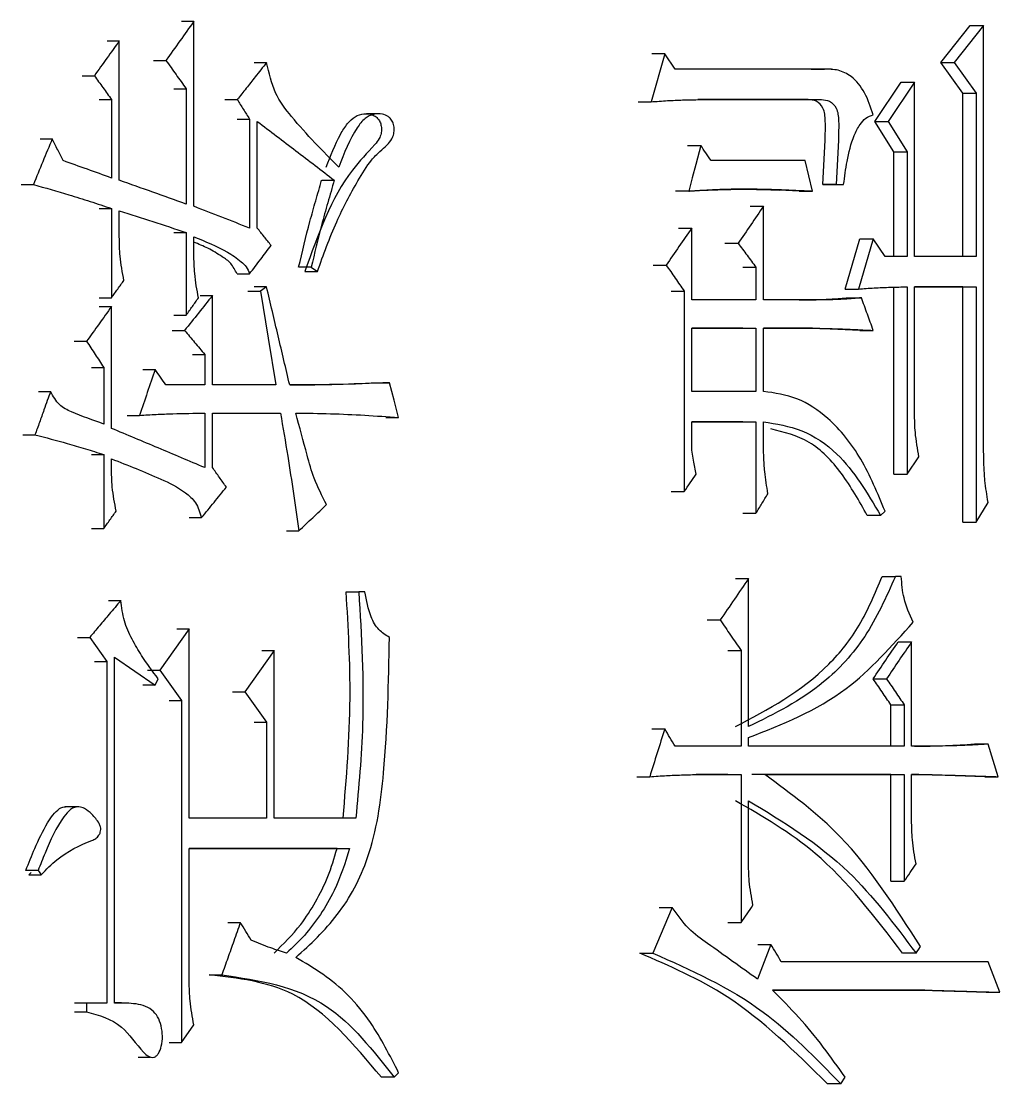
# Model space of a CAD drawing. Header units: millimetres. Extents: x 2642 to 4256, y 821 to 2003.
# Drawn here: x 3273.26 to 3278.12, y 1107.35 to 1112.63 of the extents above; entities that cross this region are included whole.
import ezdxf

# ---------------------------------------------------------------- set-up
doc = ezdxf.new("R2010")
doc.units = ezdxf.units.MM

msp = doc.modelspace()

# ---------------------------------------------------------------- linework, layer by layer
at = {"color": 7, "linetype": 'Continuous', "lineweight": 25}
for p, q in [((3274.0574, 1112.6297), (3274.1188, 1112.6297)), ((3274.1188, 1111.7102), (3274.1188, 1112.6297)), ((3277.8285, 1112.4242), (3277.974, 1112.608)), ((3278.0409, 1112.608), (3277.8952, 1112.4242)), ((3277.974, 1112.608), (3278.0409, 1112.608)), ((3278.0409, 1110.4987), (3278.0409, 1112.608)), ((3273.6875, 1112.5323), (3273.7485, 1112.5323)), ((3273.7485, 1111.84), (3273.7485, 1112.5323)), ((3273.9189, 1112.4349), (3273.9802, 1112.4349)), ((3274.4179, 1112.4242), (3274.4798, 1112.4242)), ((3276.4571, 1112.4674), (3276.39, 1112.2294)), ((3276.4571, 1112.4674), (3276.3923, 1112.4674)), ((3276.5092, 1112.3917), (3276.4571, 1112.4674)), ((3277.8285, 1112.4242), (3277.8952, 1112.4242)), ((3277.9377, 1112.2727), (3277.8285, 1112.4242)), ((3277.8952, 1112.4242), (3278.0045, 1112.2727)), ((3277.25, 1112.3917), (3276.5092, 1112.3917)), ((3277.1842, 1112.3917), (3277.25, 1112.3917)), ((3277.2855, 1112.3911), (3277.2565, 1112.3911)), ((3273.5638, 1112.3592), (3273.6246, 1112.3592)), ((3277.4998, 1112.1321), (3277.6315, 1112.3268)), ((3277.6979, 1112.3268), (3277.5661, 1112.1321)), ((3277.6315, 1112.3268), (3277.6979, 1112.3268)), ((3277.6979, 1111.4614), (3277.6979, 1112.3268)), ((3274.0189, 1112.2943), (3274.0803, 1112.2943)), ((3274.0803, 1112.2943), (3274.0803, 1111.721)), ((3277.9377, 1112.2727), (3278.0045, 1112.2727)), ((3277.9377, 1111.4614), (3277.9377, 1112.2727)), ((3278.0045, 1112.2727), (3278.0045, 1111.4614)), ((3273.6489, 1112.2402), (3273.7098, 1112.2402)), ((3273.7098, 1112.2402), (3273.7098, 1111.8508)), ((3274.2723, 1112.2402), (3274.3341, 1112.2402)), ((3276.3253, 1112.2294), (3276.39, 1112.2294)), ((3277.1695, 1112.2403), (3276.6208, 1112.2402)), ((3276.6209, 1112.2402), (3277.2353, 1112.2403)), ((3277.1696, 1112.2403), (3277.2354, 1112.2403)), ((3275.039, 1112.1697), (3274.9759, 1112.1697)), ((3274.3336, 1112.1429), (3274.3955, 1112.1429)), ((3274.3955, 1112.1429), (3274.3955, 1111.602)), ((3274.4338, 1111.602), (3274.4338, 1112.1321)), ((3277.4998, 1112.1321), (3277.5661, 1112.1321)), ((3277.5949, 1111.9806), (3277.4998, 1112.1321)), ((3277.5661, 1112.1321), (3277.6613, 1111.9806)), ((3273.3547, 1112.0455), (3273.4152, 1112.0455)), ((3276.5708, 1112.0131), (3276.6358, 1112.0131)), ((3277.5949, 1111.9806), (3277.6613, 1111.9806)), ((3277.5949, 1111.4614), (3277.5949, 1111.9806)), ((3277.6613, 1111.9806), (3277.6613, 1111.4614)), ((3277.1911, 1111.7859), (3277.1542, 1111.9374)), ((3274.7537, 1111.84), (3274.8161, 1111.84)), ((3273.2615, 1111.8183), (3273.3219, 1111.8183)), ((3276.5762, 1111.7859), (3276.5113, 1111.7859)), ((3277.1253, 1111.7859), (3277.0258, 1111.7908)), ((3277.1253, 1111.7859), (3277.1911, 1111.7859)), ((3277.309, 1111.8184), (3277.243, 1111.8184)), ((3277.2798, 1111.8184), (3277.3458, 1111.8184)), ((3277.309, 1111.8184), (3277.3458, 1111.8184)), ((3273.7098, 1111.6994), (3273.7098, 1111.2559)), ((3273.7485, 1111.5587), (3273.7485, 1111.6885)), ((3276.8819, 1111.7102), (3276.9473, 1111.7102)), ((3276.9473, 1111.2451), (3276.9473, 1111.7102)), ((3274.019, 1111.5804), (3274.0804, 1111.5804)), ((3274.0804, 1111.5804), (3274.0804, 1111.1693)), ((3276.5262, 1111.602), (3276.5911, 1111.602)), ((3276.5911, 1111.2451), (3276.5911, 1111.602)), ((3274.1188, 1111.4722), (3274.1188, 1111.5587)), ((3276.7561, 1111.5263), (3276.8214, 1111.5263)), ((3277.3532, 1111.2991), (3277.4265, 1111.5479)), ((3277.4927, 1111.5479), (3277.4193, 1111.2991)), ((3277.4265, 1111.5479), (3277.4927, 1111.5479)), ((3277.5514, 1111.4614), (3277.4927, 1111.5479)), ((3276.3998, 1111.4181), (3276.4645, 1111.4181)), ((3277.6613, 1111.4614), (3277.5514, 1111.4614)), ((3278.0045, 1111.4614), (3277.6979, 1111.4614)), ((3274.3333, 1111.3748), (3274.3954, 1111.3748)), ((3274.7017, 1111.4073), (3274.6394, 1111.4073)), ((3274.7017, 1111.4073), (3274.7322, 1111.3857)), ((3276.8449, 1111.4073), (3276.9103, 1111.4073)), ((3276.9103, 1111.4073), (3276.9103, 1111.2451)), ((3274.4798, 1111.3099), (3274.4178, 1111.3099)), ((3274.4798, 1111.3099), (3274.4491, 1111.2883)), ((3277.5949, 1110.3797), (3277.5949, 1111.3086)), ((3277.6613, 1111.31), (3277.6613, 1110.3797)), ((3277.6979, 1111.31), (3278.0045, 1111.31)), ((3277.6979, 1110.6826), (3277.6979, 1111.31)), ((3277.9377, 1111.31), (3277.6979, 1111.31)), ((3277.9377, 1111.31), (3278.0045, 1111.31)), ((3277.9377, 1110.1417), (3277.9377, 1111.31)), ((3278.0045, 1111.31), (3278.0045, 1110.1417)), ((3274.1496, 1111.2667), (3274.2112, 1111.2667)), ((3274.2112, 1110.8232), (3274.2112, 1111.2667)), ((3274.3872, 1111.2883), (3274.4491, 1111.2883)), ((3276.489, 1111.2883), (3276.5539, 1111.2883)), ((3277.3532, 1111.2991), (3277.4193, 1111.2991)), ((3277.3679, 1111.2559), (3277.434, 1111.2559)), ((3273.6489, 1111.2126), (3273.7098, 1111.2126)), ((3273.7098, 1110.6068), (3273.7098, 1111.2126)), ((3276.9103, 1111.2451), (3276.5911, 1111.2451)), ((3277.1911, 1111.2451), (3276.9473, 1111.2451)), ((3277.1253, 1111.2451), (3277.1911, 1111.2451)), ((3274.019, 1111.1693), (3274.0804, 1111.1693)), ((3276.5911, 1110.7907), (3276.5911, 1111.1044)), ((3276.5911, 1111.1044), (3276.9103, 1111.1044)), ((3276.8449, 1111.1044), (3276.5911, 1111.1044)), ((3276.8449, 1111.1044), (3276.9103, 1111.1044)), ((3276.9103, 1111.1044), (3276.9103, 1110.7907)), ((3276.9473, 1111.1044), (3277.1911, 1111.1044)), ((3276.9473, 1110.7907), (3276.9473, 1111.1044)), ((3277.1253, 1111.1044), (3276.9473, 1111.1044)), ((3277.1911, 1111.1044), (3277.1253, 1111.1044)), ((3274.0113, 1111.0936), (3274.0726, 1111.0936)), ((3277.4265, 1111.0936), (3277.4927, 1111.0936)), ((3273.5251, 1111.0395), (3273.5859, 1111.0395)), ((3274.1112, 1110.9746), (3274.1727, 1110.9746)), ((3274.1727, 1110.9746), (3274.1727, 1110.8232)), ((3273.6102, 1110.9097), (3273.6711, 1110.9097)), ((3273.6711, 1110.9097), (3273.6711, 1110.6284)), ((3273.865, 1110.8989), (3273.9262, 1110.8989)), ((3275.0272, 1110.834), (3275.0902, 1110.834)), ((3273.347, 1110.7908), (3273.4074, 1110.7908)), ((3274.1727, 1110.8232), (3273.9802, 1110.8232)), ((3274.5258, 1110.8232), (3274.2112, 1110.8232)), ((3276.9103, 1110.7907), (3276.5911, 1110.7907)), ((3274.1727, 1110.6825), (3274.1727, 1110.4121)), ((3274.2112, 1110.6825), (3274.5487, 1110.6825)), ((3274.2112, 1110.4121), (3274.2112, 1110.6825)), ((3274.4867, 1110.6825), (3274.5487, 1110.6825)), ((3273.7879, 1110.6717), (3273.849, 1110.6717)), ((3275.0729, 1110.6609), (3275.1358, 1110.6609)), ((3276.5911, 1110.6393), (3276.9103, 1110.6393)), ((3276.5911, 1110.4987), (3276.5911, 1110.6393)), ((3276.8449, 1110.6393), (3276.5911, 1110.6393)), ((3276.8449, 1110.6393), (3276.9103, 1110.6393)), ((3276.9103, 1110.6393), (3276.9103, 1110.185)), ((3276.9473, 1110.5419), (3276.9473, 1110.6393)), ((3273.2693, 1110.5744), (3273.3297, 1110.5744)), ((3273.6102, 1110.477), (3273.6711, 1110.477)), ((3273.6711, 1110.477), (3273.6711, 1110.1092)), ((3277.6613, 1110.3797), (3277.7199, 1110.4662)), ((3273.7098, 1110.4121), (3273.7098, 1110.4554)), ((3278.0045, 1110.1417), (3278.0627, 1110.2391)), ((3274.0958, 1110.1633), (3274.1573, 1110.1633)), ((3276.8449, 1110.185), (3276.9103, 1110.185)), ((3277.5294, 1110.1741), (3277.4632, 1110.1741)), ((3277.5294, 1110.1741), (3277.5514, 1110.1958)), ((3273.6102, 1110.1092), (3273.6711, 1110.1092)), ((3274.5784, 1110.0984), (3274.6405, 1110.0984)), ((3276.8079, 1109.8604), (3276.8733, 1109.8604)), ((3276.8733, 1109.1249), (3276.8733, 1109.8604)), ((3277.5365, 1109.8713), (3277.6028, 1109.8713)), ((3277.632, 1109.8713), (3277.6028, 1109.8713)), ((3274.8755, 1109.7955), (3274.9381, 1109.7955)), ((3274.9685, 1109.7955), (3274.9381, 1109.7955)), ((3273.6953, 1109.7523), (3273.7562, 1109.7523)), ((3276.6672, 1109.6549), (3276.7323, 1109.6549)), ((3273.5406, 1109.5684), (3273.6014, 1109.5684)), ((3273.6014, 1109.5684), (3273.6866, 1109.4494)), ((3274.0958, 1109.6116), (3273.9493, 1109.4061)), ((3274.0343, 1109.6116), (3274.0958, 1109.6116)), ((3274.0958, 1108.6705), (3274.0958, 1109.6116)), ((3277.6169, 1109.5467), (3277.6833, 1109.5467)), ((3277.6833, 1109.0275), (3277.6833, 1109.5467)), ((3273.7253, 1109.471), (3273.9262, 1109.3304)), ((3273.7253, 1107.751), (3273.7253, 1109.471)), ((3274.5181, 1109.5035), (3274.3725, 1109.2979)), ((3274.4561, 1109.5035), (3274.5181, 1109.5035)), ((3274.5181, 1108.6705), (3274.5181, 1109.5035)), ((3276.7709, 1109.5035), (3276.8362, 1109.5035)), ((3276.8362, 1109.5035), (3276.8362, 1109.0275)), ((3273.6257, 1109.4494), (3273.6866, 1109.4494)), ((3273.6866, 1109.4494), (3273.6866, 1107.751)), ((3273.8881, 1109.4061), (3273.9493, 1109.4061)), ((3273.9262, 1109.3304), (3273.9416, 1109.3628)), ((3273.9493, 1109.4061), (3274.0572, 1109.2547)), ((3277.4925, 1109.3628), (3277.5588, 1109.3628)), ((3273.9262, 1109.3304), (3273.865, 1109.3304)), ((3273.9959, 1109.2547), (3274.0572, 1109.2547)), ((3274.0572, 1109.2547), (3274.0573, 1107.5563)), ((3274.3107, 1109.2979), (3274.3725, 1109.2979)), ((3274.3725, 1109.2979), (3274.4798, 1109.1465)), ((3277.5803, 1109.233), (3277.6467, 1109.233)), ((3277.5803, 1109.0275), (3277.5803, 1109.233)), ((3277.6467, 1109.233), (3277.6467, 1109.0275)), ((3274.4179, 1109.1465), (3274.4798, 1109.1465)), ((3274.4798, 1109.1465), (3274.4798, 1108.6705)), ((3276.3923, 1109.114), (3276.4571, 1109.114)), ((3276.8733, 1109.0275), (3276.8733, 1109.0708)), ((3278.0627, 1109.0383), (3277.9958, 1109.0383)), ((3276.8362, 1109.0275), (3276.5092, 1109.0275)), ((3277.6467, 1109.0275), (3276.8733, 1109.0275)), ((3277.7637, 1109.0275), (3277.6833, 1109.0275)), ((3277.6972, 1109.0275), (3277.7637, 1109.0275)), ((3276.6134, 1108.8869), (3276.8362, 1108.8869)), ((3276.7709, 1108.8869), (3276.6134, 1108.8869)), ((3276.7709, 1108.8869), (3276.8362, 1108.8869)), ((3276.8362, 1108.8869), (3276.8362, 1108.1513)), ((3277.5803, 1108.8869), (3276.8892, 1108.8869)), ((3276.9547, 1108.8869), (3277.6467, 1108.8869)), ((3277.5803, 1108.8869), (3277.6467, 1108.8869)), ((3277.5803, 1108.3568), (3277.5803, 1108.8869)), ((3277.6467, 1108.8869), (3277.6467, 1108.3568)), ((3277.6833, 1108.8869), (3277.7857, 1108.8869)), ((3277.6833, 1108.6597), (3277.6833, 1108.8869)), ((3277.7191, 1108.8869), (3277.6833, 1108.8869)), ((3277.7191, 1108.8869), (3277.7857, 1108.8869)), ((3276.3179, 1108.8761), (3276.3825, 1108.8761)), ((3278.0466, 1108.8761), (3278.1136, 1108.8761)), ((3273.5407, 1108.7264), (3273.4797, 1108.7264)), ((3276.8733, 1108.4542), (3276.8733, 1108.757)), ((3274.4798, 1108.6705), (3274.0958, 1108.6705)), ((3274.9229, 1108.6705), (3274.5181, 1108.6705)), ((3274.0958, 1107.8592), (3274.0958, 1108.5191)), ((3274.0958, 1108.5191), (3274.8924, 1108.5191)), ((3274.8296, 1108.5191), (3274.0958, 1108.5191)), ((3274.8298, 1108.5191), (3274.8924, 1108.5191)), ((3273.3111, 1108.4001), (3273.2999, 1108.3893)), ((3277.5803, 1108.3568), (3277.6467, 1108.3568)), ((3276.4943, 1108.227), (3276.3974, 1107.9999)), ((3276.4295, 1108.227), (3276.4943, 1108.227)), ((3274.2877, 1108.1513), (3274.3494, 1108.1513)), ((3276.9843, 1108.0431), (3276.9177, 1107.8701)), ((3276.9188, 1108.0431), (3276.9843, 1108.0431)), ((3276.3328, 1107.9999), (3276.3974, 1107.9999)), ((3277.7052, 1107.9998), (3277.6387, 1107.9998)), ((3278.0627, 1107.9566), (3277.0361, 1107.9566)), ((3278.1209, 1107.8052), (3278.0627, 1107.9566)), ((3274.1953, 1107.8916), (3274.2573, 1107.8916)), ((3276.9917, 1107.816), (3277.7491, 1107.816)), ((3277.6826, 1107.816), (3276.9917, 1107.816)), ((3277.7491, 1107.816), (3277.6826, 1107.816)), ((3278.0539, 1107.8052), (3278.1209, 1107.8052)), ((3273.5859, 1107.751), (3273.5252, 1107.751)), ((3273.5859, 1107.751), (3273.5859, 1107.7078)), ((3273.6866, 1107.751), (3273.5859, 1107.751)), ((3273.7598, 1107.7522), (3273.7253, 1107.7522)), ((3273.5252, 1107.7078), (3273.5859, 1107.7078)), ((3274.0573, 1107.5563), (3274.1189, 1107.6429)), ((3273.9959, 1107.5563), (3274.0573, 1107.5563)), ((3273.8414, 1107.4834), (3273.903, 1107.4834)), ((3275.113, 1107.3832), (3275.1358, 1107.4049)), ((3275.113, 1107.3832), (3275.0499, 1107.3832)), ((3277.331, 1107.3508), (3277.265, 1107.3508)), ((3277.331, 1107.3508), (3277.3531, 1107.3833))]:
    msp.add_line(p, q, dxfattribs=at)
at = {"color": 7, "linetype": 'Continuous', "lineweight": 25, "flags": 128}
for points in [[(3276.6358, 1112.0131), (3276.611, 1111.9185), (3276.5936, 1111.8522), (3276.5762, 1111.7859)], [(3273.6489, 1111.6994), (3273.666, 1111.6994), (3273.6834, 1111.6994), (3273.7098, 1111.6994)], [(3274.6699, 1111.3857), (3274.6853, 1111.3857), (3274.7009, 1111.3857), (3274.7166, 1111.3857), (3274.7322, 1111.3857)], [(3273.6489, 1111.2559), (3273.664, 1111.2559), (3273.6795, 1111.2559), (3273.7098, 1111.2559)], [(3274.4491, 1111.2883), (3274.4875, 1111.0557), (3274.5258, 1110.8232)], [(3276.5539, 1111.2883), (3276.5539, 1110.7907), (3276.5539, 1110.2931)], [(3275.1358, 1110.6609), (3275.113, 1110.7474), (3275.0902, 1110.834)], [(3276.6134, 1110.3797), (3276.6023, 1110.4392), (3276.5911, 1110.4987)], [(3277.5949, 1110.3797), (3277.6115, 1110.3797), (3277.6281, 1110.3797), (3277.6613, 1110.3797)], [(3276.489, 1110.2931), (3276.5052, 1110.2931), (3276.5214, 1110.2931), (3276.5539, 1110.2931)], [(3277.9377, 1110.1417), (3277.9544, 1110.1417), (3277.9711, 1110.1417), (3278.0045, 1110.1417)], [(3278.1136, 1108.8761), (3278.0882, 1108.9572), (3278.0627, 1109.0383)], [(3273.3452, 1108.4109), (3273.3239, 1108.4109), (3273.3042, 1108.4109), (3273.2848, 1108.4109)], [(3273.3452, 1108.4109), (3273.3499, 1108.4044), (3273.3546, 1108.3979), (3273.3607, 1108.3893)], [(3273.2999, 1108.3893), (3273.3212, 1108.3893), (3273.341, 1108.3893), (3273.3607, 1108.3893)], [(3276.7709, 1108.1513), (3276.7872, 1108.1513), (3276.8035, 1108.1513), (3276.8362, 1108.1513)], [(3277.7052, 1107.9998), (3277.7108, 1108.008), (3277.7189, 1108.0201), (3277.7271, 1108.0322)]]:
    msp.add_lwpolyline(points, dxfattribs=at)
at = {"color": 7, "linetype": 'Continuous', "lineweight": 25}
for points, knots in [([(3274.1188, 1112.6297), (3274.0957, 1112.5972), (3274.0496, 1112.5323), (3274.0033, 1112.4674), (3273.9802, 1112.4349)], [0, 0, 0, 0, 0.5, 1, 1, 1, 1]), ([(3273.7485, 1112.5323), (3273.7278, 1112.5034), (3273.6866, 1112.4458), (3273.6453, 1112.3881), (3273.6246, 1112.3592)], [0, 0, 0, 0, 0.5, 1, 1, 1, 1]), ([(3273.9802, 1112.4349), (3273.9969, 1112.4115), (3274.0303, 1112.3646), (3274.0637, 1112.3178), (3274.0803, 1112.2943)], [0, 0, 0, 0, 0.499999, 1, 1, 1, 1]), ([(3274.4798, 1112.4242), (3274.4611, 1112.4005), (3274.4274, 1112.358), (3274.3789, 1112.2967), (3274.349, 1112.2591), (3274.3341, 1112.2402)], [0, 0, 0, 0, 0.386049, 0.693024, 1, 1, 1, 1]), ([(3274.839, 1111.9049), (3274.7591, 1111.985), (3274.6473, 1112.0969), (3274.5153, 1112.2693), (3274.4918, 1112.3721), (3274.4798, 1112.4241)], [0, 0, 0, 0, 0.5534418, 0.7739919, 1, 1, 1, 1]), ([(3277.4927, 1112.1645), (3277.4801, 1112.2027), (3277.4554, 1112.2777), (3277.3912, 1112.3556), (3277.3188, 1112.391), (3277.2729, 1112.3915), (3277.25, 1112.3917)], [0, 0, 0, 0, 0.291536, 0.572529, 0.787239, 1, 1, 1, 1]), ([(3273.6246, 1112.3592), (3273.6388, 1112.3394), (3273.6672, 1112.2997), (3273.6956, 1112.2601), (3273.7098, 1112.2402)], [0, 0, 0, 0, 0.499998, 1, 1, 1, 1]), ([(3274.3341, 1112.2402), (3274.3443, 1112.224), (3274.3648, 1112.1916), (3274.3852, 1112.1591), (3274.3955, 1112.1429)], [0, 0, 0, 0, 0.5, 1, 1, 1, 1]), ([(3276.39, 1112.2294), (3276.4169, 1112.2315), (3276.4688, 1112.2355), (3276.5458, 1112.2387), (3276.5958, 1112.2397), (3276.6209, 1112.2402)], [0, 0, 0, 0, 0.349385, 0.674644, 1, 1, 1, 1]), ([(3277.243, 1111.8184), (3277.2474, 1111.9025), (3277.253, 1112.0084), (3277.2561, 1112.1342), (3277.2494, 1112.1989), (3277.2112, 1112.2377), (3277.1833, 1112.2394), (3277.1695, 1112.2403)], [0, 0, 0, 0, 0.512304, 0.645208, 0.775979, 0.889287, 1, 1, 1, 1]), ([(3277.2353, 1112.2403), (3277.2491, 1112.2394), (3277.2771, 1112.2377), (3277.3154, 1112.1989), (3277.3221, 1112.1342), (3277.319, 1112.0084), (3277.3134, 1111.9025), (3277.309, 1111.8184)], [0, 0, 0, 0, 0.110827, 0.224198, 0.354947, 0.487818, 1, 1, 1, 1]), ([(3274.7763, 1111.9049), (3274.7978, 1111.9608), (3274.8275, 1112.0378), (3274.8784, 1112.1208), (3274.9181, 1112.159), (3274.9618, 1112.1723), (3274.998, 1112.1684), (3275.0232, 1112.156), (3275.0384, 1112.1401), (3275.0475, 1112.1197), (3275.0513, 1112.0959), (3275.0494, 1112.0705), (3275.0387, 1112.0417), (3274.9882, 1111.9837), (3274.8213, 1111.8119), (3274.7349, 1111.5691), (3274.6696, 1111.3857)], [0, 0, 0, 0, 0.133375, 0.183984, 0.225671, 0.267689, 0.304898, 0.324823, 0.34135, 0.357907, 0.374433, 0.39274, 0.411726, 0.44145, 0.578087, 1, 1, 1, 1]), ([(3274.7322, 1111.3857), (3274.7623, 1111.4696), (3274.8189, 1111.6275), (3274.9152, 1111.8082), (3274.9869, 1111.9267), (3275.0394, 1111.9813), (3275.0761, 1112.0112), (3275.1007, 1112.04), (3275.1124, 1112.0696), (3275.1146, 1112.0967), (3275.1099, 1112.1228), (3275.0988, 1112.144), (3275.0802, 1112.1603), (3275.0506, 1112.1709), (3275.0106, 1112.1706), (3274.9652, 1112.148), (3274.8987, 1112.0639), (3274.865, 1111.974), (3274.839, 1111.9049)], [0, 0, 0, 0, 0.197358, 0.371625, 0.468384, 0.517135, 0.556849, 0.588366, 0.607485, 0.626642, 0.645535, 0.663735, 0.679959, 0.706516, 0.74747, 0.788159, 0.837188, 1, 1, 1, 1]), ([(3277.3458, 1111.8184), (3277.3507, 1111.8568), (3277.3615, 1111.9401), (3277.3873, 1112.0429), (3277.4228, 1112.1133), (3277.4551, 1112.1517), (3277.4801, 1112.1602), (3277.4927, 1112.1645)], [0, 0, 0, 0, 0.277213, 0.601616, 0.758833, 0.878188, 1, 1, 1, 1]), ([(3274.4338, 1112.1321), (3274.4977, 1112.0834), (3274.6253, 1111.986), (3274.7525, 1111.8887), (3274.8161, 1111.84)], [0, 0, 0, 0, 0.5, 1, 1, 1, 1]), ([(3273.4152, 1112.0455), (3273.3996, 1112.0077), (3273.3686, 1111.9319), (3273.3375, 1111.8562), (3273.3219, 1111.8183)], [0, 0, 0, 0, 0.499999, 1, 1, 1, 1]), ([(3273.4695, 1111.9373), (3273.4605, 1111.9554), (3273.4424, 1111.9914), (3273.4242, 1112.0275), (3273.4152, 1112.0455)], [0, 0, 0, 0, 0.499998, 1, 1, 1, 1]), ([(3276.6878, 1111.9374), (3276.6791, 1111.95), (3276.6618, 1111.9752), (3276.6444, 1112.0005), (3276.6358, 1112.0131)], [0, 0, 0, 0, 0.499998, 1, 1, 1, 1]), ([(3273.7098, 1111.8508), (3273.6698, 1111.8652), (3273.5898, 1111.8941), (3273.5096, 1111.9229), (3273.4695, 1111.9373)], [0, 0, 0, 0, 0.499999, 1, 1, 1, 1]), ([(3277.1542, 1111.9374), (3277.0849, 1111.9374), (3276.9298, 1111.9374), (3276.7739, 1111.9374), (3276.6878, 1111.9374)], [0, 0, 0, 0, 0.447226, 1, 1, 1, 1]), ([(3274.0803, 1111.721), (3274.0251, 1111.7408), (3273.9147, 1111.7805), (3273.8039, 1111.8202), (3273.7485, 1111.84)], [0, 0, 0, 0, 0.5, 1, 1, 1, 1]), ([(3274.6391, 1111.4073), (3274.6571, 1111.4834), (3274.6834, 1111.5944), (3274.7237, 1111.7377), (3274.7435, 1111.8059), (3274.7534, 1111.84)], [0, 0, 0, 0, 0.52212, 0.761035, 1, 1, 1, 1]), ([(3274.8161, 1111.84), (3274.8053, 1111.8028), (3274.7836, 1111.7283), (3274.7436, 1111.5848), (3274.7181, 1111.477), (3274.7017, 1111.4073)], [0, 0, 0, 0, 0.260983, 0.521979, 1, 1, 1, 1]), ([(3273.3219, 1111.8183), (3273.3808, 1111.802), (3273.4753, 1111.7758), (3273.6042, 1111.7345), (3273.6746, 1111.7111), (3273.7098, 1111.6994)], [0, 0, 0, 0, 0.452168, 0.726066, 1, 1, 1, 1]), ([(3276.5762, 1111.7859), (3276.5786, 1111.7861), (3276.5834, 1111.7864), (3276.5906, 1111.7869), (3276.5977, 1111.7873), (3276.6049, 1111.7878), (3276.6121, 1111.7883), (3276.6192, 1111.7887), (3276.6264, 1111.7892), (3276.6323, 1111.7896), (3276.6383, 1111.79), (3276.6443, 1111.7903), (3276.6538, 1111.7909), (3276.6633, 1111.7915), (3276.6753, 1111.7921), (3276.6872, 1111.7928), (3276.7015, 1111.7935), (3276.7301, 1111.7948), (3276.7921, 1111.7969), (3276.8683, 1111.7973), (3276.9349, 1111.7961), (3276.9682, 1111.7953), (3276.992, 1111.7946), (3277.011, 1111.794), (3277.0347, 1111.7932), (3277.0537, 1111.7924), (3277.0727, 1111.7915), (3277.0869, 1111.7908), (3277.1011, 1111.7902), (3277.1154, 1111.7895), (3277.1272, 1111.789), (3277.1367, 1111.7886), (3277.1438, 1111.7883), (3277.1509, 1111.7879), (3277.158, 1111.7876), (3277.1651, 1111.7873), (3277.1722, 1111.7869), (3277.1781, 1111.7866), (3277.1844, 1111.7863), (3277.1883, 1111.7861), (3277.1911, 1111.7859)], [0, 0, 0, 0, 0.011607, 0.023213, 0.034819, 0.046426, 0.058032, 0.069639, 0.081245, 0.092852, 0.098655, 0.110262, 0.121868, 0.145081, 0.156687, 0.1799, 0.203113, 0.226326, 0.31918, 0.504901, 0.597754, 0.64418, 0.667393, 0.713819, 0.737032, 0.783458, 0.806671, 0.829884, 0.853097, 0.87631, 0.899523, 0.911129, 0.922736, 0.934342, 0.945949, 0.957555, 0.969162, 0.980768, 0.986572, 1, 1, 1, 1]), ([(3276.6429, 1111.79), (3276.6429, 1111.79), (3276.6428, 1111.79), (3276.6434, 1111.79), (3276.6618, 1111.7907), (3276.733, 1111.7935), (3276.8023, 1111.7948), (3276.845, 1111.7951), (3276.8602, 1111.7951), (3276.8627, 1111.7951), (3276.8619, 1111.7951), (3276.8872, 1111.7949), (3276.9411, 1111.7941), (3276.9895, 1111.7923), (3277.0287, 1111.7907)], [0, 0, 0, 0, 0.00053, 0.004509, 0.014062, 0.225904, 0.41709, 0.513928, 0.524253, 0.532703, 0.557438, 0.62576, 0.697207, 1, 1, 1, 1]), ([(3277.243, 1111.8184), (3277.2499, 1111.8184), (3277.2621, 1111.8184), (3277.2744, 1111.8184), (3277.2798, 1111.8184)], [0, 0, 0, 0, 0.56, 1, 1, 1, 1]), ([(3273.7485, 1111.6885), (3273.8039, 1111.6705), (3273.9147, 1111.6345), (3274.0251, 1111.5984), (3274.0804, 1111.5804)], [0, 0, 0, 0, 0.5, 1, 1, 1, 1]), ([(3274.3955, 1111.602), (3274.3494, 1111.62), (3274.2573, 1111.6561), (3274.165, 1111.6922), (3274.1188, 1111.7102)], [0, 0, 0, 0, 0.5000003, 1, 1, 1, 1]), ([(3276.9473, 1111.7102), (3276.9263, 1111.6796), (3276.8844, 1111.6183), (3276.8424, 1111.557), (3276.8214, 1111.5263)], [0, 0, 0, 0, 0.5, 1, 1, 1, 1]), ([(3274.5028, 1111.5155), (3274.4913, 1111.5299), (3274.4683, 1111.5587), (3274.4453, 1111.5876), (3274.4338, 1111.602)], [0, 0, 0, 0, 0.500001, 1, 1, 1, 1]), ([(3276.5911, 1111.602), (3276.57, 1111.5714), (3276.5279, 1111.5101), (3276.4856, 1111.4488), (3276.4645, 1111.4181)], [0, 0, 0, 0, 0.5, 1, 1, 1, 1]), ([(3273.7717, 1111.3424), (3273.764, 1111.3821), (3273.7502, 1111.4533), (3273.749, 1111.5265), (3273.7485, 1111.5587)], [0, 0, 0, 0, 0.558835, 1, 1, 1, 1]), ([(3274.1188, 1111.5587), (3274.1753, 1111.5359), (3274.2568, 1111.5029), (3274.3413, 1111.4472), (3274.3808, 1111.4117), (3274.3905, 1111.3872), (3274.3954, 1111.3748)], [0, 0, 0, 0, 0.554179, 0.800397, 0.899211, 1, 1, 1, 1]), ([(3274.3333, 1111.3748), (3274.3238, 1111.3933), (3274.3049, 1111.4299), (3274.2507, 1111.4659), (3274.1905, 1111.5027), (3274.1422, 1111.5223), (3274.1188, 1111.5318)], [0, 0, 0, 0, 0.202373, 0.400807, 0.70993, 1, 1, 1, 1]), ([(3276.8214, 1111.5263), (3276.8362, 1111.5065), (3276.8659, 1111.4668), (3276.8955, 1111.4271), (3276.9103, 1111.4073)], [0, 0, 0, 0, 0.499998, 1, 1, 1, 1]), ([(3274.1419, 1111.2559), (3274.1343, 1111.2956), (3274.1206, 1111.3668), (3274.1194, 1111.4399), (3274.1188, 1111.4722)], [0, 0, 0, 0, 0.558835, 1, 1, 1, 1]), ([(3274.3954, 1111.3748), (3274.4047, 1111.3869), (3274.4231, 1111.411), (3274.4588, 1111.4579), (3274.4854, 1111.4927), (3274.5028, 1111.5155)], [0, 0, 0, 0, 0.257094, 0.514188, 1, 1, 1, 1]), ([(3276.4645, 1111.4181), (3276.4794, 1111.3965), (3276.5093, 1111.3532), (3276.539, 1111.31), (3276.5539, 1111.2883)], [0, 0, 0, 0, 0.499998, 1, 1, 1, 1]), ([(3273.7098, 1111.2559), (3273.7201, 1111.2703), (3273.7407, 1111.2991), (3273.7614, 1111.328), (3273.7717, 1111.3424)], [0, 0, 0, 0, 0.5, 1, 1, 1, 1]), ([(3274.5946, 1110.8232), (3274.5755, 1110.9043), (3274.5372, 1111.0666), (3274.4989, 1111.2288), (3274.4798, 1111.3099)], [0, 0, 0, 0, 0.5, 1, 1, 1, 1]), ([(3277.4193, 1111.2991), (3277.4451, 1111.3012), (3277.4984, 1111.3053), (3277.5792, 1111.3085), (3277.6339, 1111.3095), (3277.6613, 1111.31)], [0, 0, 0, 0, 0.320446, 0.660167, 1, 1, 1, 1]), ([(3274.2112, 1111.2667), (3274.1881, 1111.2378), (3274.142, 1111.1801), (3274.0958, 1111.1224), (3274.0726, 1111.0936)], [0, 0, 0, 0, 0.5, 1, 1, 1, 1]), ([(3274.0804, 1111.1693), (3274.0906, 1111.1837), (3274.1112, 1111.2126), (3274.1317, 1111.2414), (3274.1419, 1111.2559)], [0, 0, 0, 0, 0.5, 1, 1, 1, 1]), ([(3277.1253, 1111.2451), (3277.153, 1111.2452), (3277.2074, 1111.2455), (3277.2883, 1111.2496), (3277.3413, 1111.2538), (3277.3679, 1111.2559)], [0, 0, 0, 0, 0.342239, 0.67104, 1, 1, 1, 1]), ([(3277.434, 1111.2559), (3277.4064, 1111.2533), (3277.3522, 1111.2481), (3277.2712, 1111.2456), (3277.2178, 1111.2452), (3277.1911, 1111.2451)], [0, 0, 0, 0, 0.341779, 0.670798, 1, 1, 1, 1]), ([(3277.4927, 1111.0936), (3277.4829, 1111.1207), (3277.4634, 1111.1747), (3277.4438, 1111.2288), (3277.434, 1111.2559)], [0, 0, 0, 0, 0.499999, 1, 1, 1, 1]), ([(3273.7098, 1111.2126), (3273.6891, 1111.1837), (3273.6479, 1111.126), (3273.6065, 1111.0684), (3273.5859, 1111.0395)], [0, 0, 0, 0, 0.5, 1, 1, 1, 1]), ([(3277.4265, 1111.0936), (3277.3943, 1111.0952), (3277.328, 1111.0985), (3277.2276, 1111.103), (3277.1594, 1111.104), (3277.1253, 1111.1044)], [0, 0, 0, 0, 0.321994, 0.660963, 1, 1, 1, 1]), ([(3277.1911, 1111.1044), (3277.2235, 1111.104), (3277.2901, 1111.1031), (3277.3906, 1111.0986), (3277.4587, 1111.0953), (3277.4927, 1111.0936)], [0, 0, 0, 0, 0.321579, 0.660777, 1, 1, 1, 1]), ([(3274.0726, 1111.0936), (3274.0893, 1111.0738), (3274.1227, 1111.0341), (3274.156, 1110.9944), (3274.1727, 1110.9746)], [0, 0, 0, 0, 0.499998, 1, 1, 1, 1]), ([(3273.5859, 1111.0395), (3273.6001, 1111.0179), (3273.6285, 1110.9746), (3273.6569, 1110.9313), (3273.6711, 1110.9097)], [0, 0, 0, 0, 0.4999982, 1, 1, 1, 1]), ([(3273.9262, 1110.8989), (3273.9133, 1110.861), (3273.8876, 1110.7853), (3273.8618, 1110.7096), (3273.849, 1110.6717)], [0, 0, 0, 0, 0.499999, 1, 1, 1, 1]), ([(3273.9802, 1110.8232), (3273.9712, 1110.8358), (3273.9532, 1110.861), (3273.9352, 1110.8863), (3273.9262, 1110.8989)], [0, 0, 0, 0, 0.5000006, 1, 1, 1, 1]), ([(3275.0902, 1110.834), (3275.0002, 1110.83), (3274.9078, 1110.8259), (3274.8128, 1110.8244), (3274.8058, 1110.8243), (3274.7988, 1110.8242), (3274.7918, 1110.8241), (3274.7847, 1110.824), (3274.7777, 1110.824), (3274.7707, 1110.8239), (3274.7636, 1110.8238), (3274.7543, 1110.8237), (3274.7449, 1110.8237), (3274.7355, 1110.8236), (3274.7285, 1110.8235), (3274.7214, 1110.8235), (3274.7144, 1110.8235), (3274.7073, 1110.8234), (3274.7003, 1110.8234), (3274.6933, 1110.8234), (3274.6839, 1110.8233), (3274.6745, 1110.8233), (3274.6651, 1110.8233), (3274.6581, 1110.8233), (3274.651, 1110.8232), (3274.644, 1110.8232), (3274.6369, 1110.8232), (3274.6299, 1110.8232), (3274.6228, 1110.8232), (3274.6158, 1110.8232), (3274.6064, 1110.8232), (3274.5993, 1110.8232), (3274.5946, 1110.8232)], [0, 0, 0, 0, 0.54643, 0.560604, 0.574777, 0.588951, 0.603124, 0.617298, 0.631471, 0.645645, 0.659818, 0.673992, 0.702339, 0.716512, 0.730686, 0.744859, 0.759033, 0.773206, 0.78738, 0.801553, 0.815726, 0.844073, 0.858247, 0.87242, 0.886594, 0.900767, 0.914941, 0.929114, 0.943288, 0.957461, 0.971635, 1, 1, 1, 1]), ([(3274.5946, 1110.8233), (3274.6191, 1110.8234), (3274.6888, 1110.8235), (3274.8331, 1110.8253), (3274.9527, 1110.8306), (3275.0272, 1110.834)], [0, 0, 0, 0, 0.169125, 0.482016, 1, 1, 1, 1]), ([(3273.4074, 1110.7907), (3273.3964, 1110.7601), (3273.3779, 1110.7087), (3273.352, 1110.6365), (3273.3371, 1110.5951), (3273.3297, 1110.5744)], [0, 0, 0, 0, 0.425233, 0.712616, 1, 1, 1, 1]), ([(3273.6711, 1110.6284), (3273.618, 1110.6472), (3273.5438, 1110.6734), (3273.4462, 1110.7183), (3273.4205, 1110.7664), (3273.4075, 1110.7907)], [0, 0, 0, 0, 0.554938, 0.774738, 1, 1, 1, 1]), ([(3277.5514, 1110.1958), (3277.5143, 1110.2848), (3277.4412, 1110.4605), (3277.2881, 1110.6536), (3277.117, 1110.766), (3277.0036, 1110.7825), (3276.9473, 1110.7907)], [0, 0, 0, 0, 0.289657, 0.571456, 0.787204, 1, 1, 1, 1]), ([(3273.849, 1110.6717), (3273.8765, 1110.6733), (3273.9315, 1110.6765), (3274.0395, 1110.6809), (3274.1198, 1110.6819), (3274.1727, 1110.6825)], [0, 0, 0, 0, 0.254777, 0.5095604, 1, 1, 1, 1]), ([(3274.5487, 1110.6825), (3274.5609, 1110.6115), (3274.5837, 1110.4789), (3274.6138, 1110.284), (3274.6316, 1110.1603), (3274.6405, 1110.0984)], [0, 0, 0, 0, 0.366425, 0.683185, 1, 1, 1, 1]), ([(3274.6252, 1110.6825), (3274.6828, 1110.6821), (3274.797, 1110.6811), (3274.9672, 1110.6727), (3275.0796, 1110.6649), (3275.1358, 1110.6609)], [0, 0, 0, 0, 0.337206, 0.668546, 1, 1, 1, 1]), ([(3274.7778, 1110.228), (3274.7558, 1110.2708), (3274.7161, 1110.348), (3274.6723, 1110.5046), (3274.6436, 1110.613), (3274.6252, 1110.6825)], [0, 0, 0, 0, 0.308167, 0.555958, 1, 1, 1, 1]), ([(3277.7199, 1110.4662), (3277.7126, 1110.506), (3277.6996, 1110.5771), (3277.6984, 1110.6503), (3277.6979, 1110.6826)], [0, 0, 0, 0, 0.558835, 1, 1, 1, 1]), ([(3276.9473, 1110.6393), (3277.0116, 1110.6293), (3277.1411, 1110.6091), (3277.3567, 1110.4654), (3277.4634, 1110.2854), (3277.5294, 1110.1741)], [0, 0, 0, 0, 0.273464, 0.551009, 1, 1, 1, 1]), ([(3273.3297, 1110.5744), (3273.383, 1110.5609), (3273.4669, 1110.5397), (3273.5804, 1110.5056), (3273.6409, 1110.4865), (3273.6711, 1110.477)], [0, 0, 0, 0, 0.465077, 0.732515, 1, 1, 1, 1]), ([(3274.1727, 1110.4121), (3274.0957, 1110.4446), (3273.9418, 1110.5095), (3273.7871, 1110.5744), (3273.7098, 1110.6068)], [0, 0, 0, 0, 0.5, 1, 1, 1, 1]), ([(3277.4632, 1110.1741), (3277.4227, 1110.2461), (3277.3429, 1110.3882), (3277.1809, 1110.5573), (3277.0492, 1110.5884), (3276.9834, 1110.6039)], [0, 0, 0, 0, 0.339729, 0.670692, 1, 1, 1, 1]), ([(3276.9695, 1110.2823), (3276.9637, 1110.3187), (3276.9541, 1110.3796), (3276.9482, 1110.4667), (3276.9476, 1110.5168), (3276.9473, 1110.5419)], [0, 0, 0, 0, 0.4254255, 0.7120823, 1, 1, 1, 1]), ([(3278.0627, 1110.2391), (3278.0571, 1110.2754), (3278.0476, 1110.3363), (3278.0418, 1110.4234), (3278.0412, 1110.4735), (3278.0409, 1110.4987)], [0, 0, 0, 0, 0.425369, 0.712054, 1, 1, 1, 1]), ([(3273.7098, 1110.4554), (3273.7918, 1110.4234), (3273.9167, 1110.3747), (3274.0578, 1110.3066), (3274.132, 1110.2408), (3274.1488, 1110.1894), (3274.1573, 1110.1633)], [0, 0, 0, 0, 0.493627, 0.751972, 0.874128, 1, 1, 1, 1]), ([(3273.733, 1110.1958), (3273.7253, 1110.2355), (3273.7115, 1110.3067), (3273.7103, 1110.3798), (3273.7098, 1110.4121)], [0, 0, 0, 0, 0.558835, 1, 1, 1, 1]), ([(3274.2803, 1110.3148), (3274.2688, 1110.331), (3274.2458, 1110.3634), (3274.2227, 1110.3959), (3274.2112, 1110.4121)], [0, 0, 0, 0, 0.500002, 1, 1, 1, 1]), ([(3276.5539, 1110.2931), (3276.5638, 1110.3076), (3276.5837, 1110.3364), (3276.6035, 1110.3652), (3276.6134, 1110.3797)], [0, 0, 0, 0, 0.4999987, 1, 1, 1, 1]), ([(3274.1573, 1110.1633), (3274.1778, 1110.1885), (3274.2189, 1110.239), (3274.2598, 1110.2895), (3274.2803, 1110.3148)], [0, 0, 0, 0, 0.5, 1, 1, 1, 1]), ([(3276.9103, 1110.185), (3276.9202, 1110.2012), (3276.9399, 1110.2336), (3276.9596, 1110.2661), (3276.9695, 1110.2823)], [0, 0, 0, 0, 0.499998, 1, 1, 1, 1]), ([(3274.6405, 1110.0984), (3274.6634, 1110.12), (3274.7092, 1110.1632), (3274.755, 1110.2064), (3274.7778, 1110.228)], [0, 0, 0, 0, 0.5, 1, 1, 1, 1]), ([(3273.6711, 1110.1092), (3273.6814, 1110.1236), (3273.7021, 1110.1525), (3273.7227, 1110.1813), (3273.733, 1110.1958)], [0, 0, 0, 0, 0.5, 1, 1, 1, 1]), ([(3276.8733, 1109.8604), (3276.8498, 1109.8262), (3276.8029, 1109.7577), (3276.7558, 1109.6892), (3276.7323, 1109.6549)], [0, 0, 0, 0, 0.5, 1, 1, 1, 1]), ([(3276.8079, 1109.1249), (3276.971, 1109.211), (3277.2003, 1109.3319), (3277.4332, 1109.6226), (3277.5018, 1109.7879), (3277.5365, 1109.8713)], [0, 0, 0, 0, 0.550002, 0.773014, 1, 1, 1, 1]), ([(3277.6028, 1109.8713), (3277.5562, 1109.7676), (3277.4639, 1109.5623), (3277.2143, 1109.2932), (3277.0019, 1109.1884), (3276.8733, 1109.1249)], [0, 0, 0, 0, 0.286997, 0.568308, 1, 1, 1, 1]), ([(3277.6906, 1109.6441), (3277.6729, 1109.6831), (3277.6411, 1109.7534), (3277.6348, 1109.8349), (3277.632, 1109.8713)], [0, 0, 0, 0, 0.554344, 1, 1, 1, 1]), ([(3274.86, 1108.6705), (3274.8764, 1108.8689), (3274.9073, 1109.2434), (3274.8855, 1109.6189), (3274.8752, 1109.7955)], [0, 0, 0, 0, 0.529593, 1, 1, 1, 1]), ([(3274.9381, 1109.7955), (3274.9508, 1109.575), (3274.9724, 1109.199), (3274.9374, 1108.8251), (3274.9229, 1108.6705)], [0, 0, 0, 0, 0.586461, 1, 1, 1, 1]), ([(3275.0902, 1109.5684), (3275.0717, 1109.5795), (3275.034, 1109.6022), (3274.988, 1109.6832), (3274.976, 1109.7526), (3274.9685, 1109.7955)], [0, 0, 0, 0, 0.268929, 0.548046, 1, 1, 1, 1]), ([(3273.7562, 1109.7523), (3273.7368, 1109.7292), (3273.7013, 1109.687), (3273.6497, 1109.6257), (3273.6175, 1109.5875), (3273.6014, 1109.5684)], [0, 0, 0, 0, 0.375947, 0.687973, 1, 1, 1, 1]), ([(3273.9416, 1109.3628), (3273.9134, 1109.4004), (3273.8667, 1109.4625), (3273.811, 1109.5591), (3273.7686, 1109.6487), (3273.7604, 1109.7176), (3273.7562, 1109.7522)], [0, 0, 0, 0, 0.3348362, 0.5537451, 0.7753729, 1, 1, 1, 1]), ([(3276.7323, 1109.6549), (3276.7497, 1109.6297), (3276.7843, 1109.5792), (3276.8189, 1109.5287), (3276.8362, 1109.5035)], [0, 0, 0, 0, 0.499998, 1, 1, 1, 1]), ([(3276.8733, 1109.0708), (3277.0415, 1109.1366), (3277.3449, 1109.2554), (3277.5841, 1109.5243), (3277.6906, 1109.6441)], [0, 0, 0, 0, 0.554476, 1, 1, 1, 1]), ([(3274.6252, 1107.9783), (3274.6973, 1108.0443), (3274.8423, 1108.1771), (3275.0114, 1108.4924), (3275.0785, 1108.9763), (3275.0858, 1109.3445), (3275.0902, 1109.5684)], [0, 0, 0, 0, 0.1896226, 0.3813011, 0.6238123, 1, 1, 1, 1]), ([(3277.4925, 1109.3628), (3277.5132, 1109.3935), (3277.5547, 1109.4548), (3277.5961, 1109.5161), (3277.6169, 1109.5467)], [0, 0, 0, 0, 0.499999, 1, 1, 1, 1]), ([(3277.6833, 1109.5467), (3277.6625, 1109.5161), (3277.6211, 1109.4548), (3277.5795, 1109.3935), (3277.5588, 1109.3628)], [0, 0, 0, 0, 0.5, 1, 1, 1, 1]), ([(3277.5803, 1109.233), (3277.5657, 1109.2547), (3277.5364, 1109.2979), (3277.5071, 1109.3412), (3277.4925, 1109.3628)], [0, 0, 0, 0, 0.4999999, 1, 1, 1, 1]), ([(3277.5588, 1109.3628), (3277.5734, 1109.3412), (3277.6027, 1109.2979), (3277.632, 1109.2547), (3277.6467, 1109.233)], [0, 0, 0, 0, 0.499998, 1, 1, 1, 1]), ([(3276.4571, 1109.114), (3276.4447, 1109.0744), (3276.4198, 1108.9951), (3276.3949, 1108.9157), (3276.3825, 1108.8761)], [0, 0, 0, 0, 0.5, 1, 1, 1, 1]), ([(3276.5092, 1109.0275), (3276.5006, 1109.0419), (3276.4832, 1109.0708), (3276.4658, 1109.0996), (3276.4571, 1109.114)], [0, 0, 0, 0, 0.499999, 1, 1, 1, 1]), ([(3277.6972, 1109.0275), (3277.7489, 1109.0281), (3277.8487, 1109.0293), (3277.948, 1109.0354), (3277.9958, 1109.0383)], [0, 0, 0, 0, 0.518265, 1, 1, 1, 1]), ([(3278.0627, 1109.0383), (3278.037, 1109.0367), (3277.9856, 1109.0335), (3277.886, 1109.029), (3277.8119, 1109.0281), (3277.7637, 1109.0275)], [0, 0, 0, 0, 0.258773, 0.517554, 1, 1, 1, 1]), ([(3276.3825, 1108.8761), (3276.4104, 1108.8781), (3276.4629, 1108.882), (3276.5399, 1108.8852), (3276.5889, 1108.8863), (3276.6134, 1108.8869)], [0, 0, 0, 0, 0.362394, 0.681159, 1, 1, 1, 1]), ([(3277.7271, 1108.0322), (3277.6028, 1108.2273), (3277.3829, 1108.5724), (3277.0845, 1108.7916), (3276.9547, 1108.8868)], [0, 0, 0, 0, 0.565165, 1, 1, 1, 1]), ([(3278.0466, 1108.8761), (3278.0249, 1108.8768), (3277.9595, 1108.879), (3277.8504, 1108.8826), (3277.7629, 1108.8854), (3277.7191, 1108.8869)], [0, 0, 0, 0, 0.199704, 0.599851, 1, 1, 1, 1]), ([(3277.7857, 1108.8869), (3277.8294, 1108.8855), (3277.8758, 1108.8839), (3277.9249, 1108.8823), (3277.9358, 1108.8819), (3277.9467, 1108.8816), (3277.9576, 1108.8812), (3277.9658, 1108.881), (3277.9767, 1108.8806), (3277.9876, 1108.8802), (3277.9984, 1108.8799), (3278.0066, 1108.8796), (3278.0175, 1108.8792), (3278.027, 1108.8789), (3278.0352, 1108.8787), (3278.0406, 1108.8785), (3278.0461, 1108.8783), (3278.0515, 1108.8781), (3278.0556, 1108.878), (3278.0597, 1108.8779), (3278.0651, 1108.8777), (3278.0706, 1108.8775), (3278.076, 1108.8773), (3278.0801, 1108.8772), (3278.0855, 1108.877), (3278.091, 1108.8768), (3278.0964, 1108.8766), (3278.1005, 1108.8765), (3278.1062, 1108.8763), (3278.1106, 1108.8762), (3278.1136, 1108.8761)], [0, 0, 0, 0, 0.398889, 0.42382, 0.44875, 0.498611, 0.523542, 0.548473, 0.573403, 0.623264, 0.648195, 0.673125, 0.698056, 0.747917, 0.760382, 0.772848, 0.797778, 0.810243, 0.822709, 0.835174, 0.847639, 0.87257, 0.885035, 0.8975, 0.909966, 0.934896, 0.947361, 0.959827, 0.972292, 1, 1, 1, 1]), ([(3273.2844, 1108.4109), (3273.2988, 1108.4475), (3273.3307, 1108.5289), (3273.3755, 1108.6214), (3273.4182, 1108.6874), (3273.4457, 1108.7154), (3273.4683, 1108.7269), (3273.4777, 1108.7258), (3273.4793, 1108.7256)], [0, 0, 0, 0, 0.2969306, 0.6611888, 0.7869911, 0.9138322, 0.9854391, 1, 1, 1, 1]), ([(3273.3607, 1108.3893), (3273.3858, 1108.4152), (3273.4604, 1108.4923), (3273.5578, 1108.5391), (3273.6323, 1108.5672), (3273.6464, 1108.5827), (3273.6544, 1108.5989), (3273.6571, 1108.6134), (3273.6553, 1108.6288), (3273.6422, 1108.6573), (3273.6148, 1108.6887), (3273.5807, 1108.7179), (3273.5502, 1108.7276), (3273.5261, 1108.7255), (3273.4993, 1108.7098), (3273.4415, 1108.6405), (3273.3932, 1108.5325), (3273.3565, 1108.4395), (3273.3452, 1108.4109)], [0, 0, 0, 0, 0.115812, 0.344661, 0.368828, 0.393191, 0.409898, 0.422378, 0.434924, 0.453159, 0.514674, 0.56658, 0.599651, 0.625811, 0.651928, 0.703899, 0.908913, 1, 1, 1, 1]), ([(3277.6387, 1107.9998), (3277.5014, 1108.1796), (3277.2584, 1108.4977), (3276.9444, 1108.6784), (3276.8079, 1108.757)], [0, 0, 0, 0, 0.565266, 1, 1, 1, 1]), ([(3276.8733, 1108.757), (3277.0461, 1108.652), (3277.358, 1108.4626), (3277.5981, 1108.1425), (3277.7052, 1107.9998)], [0, 0, 0, 0, 0.5542561, 1, 1, 1, 1]), ([(3277.7052, 1108.4434), (3277.698, 1108.4831), (3277.6849, 1108.5543), (3277.6838, 1108.6274), (3277.6833, 1108.6597)], [0, 0, 0, 0, 0.558835, 1, 1, 1, 1]), ([(3274.5169, 1107.9998), (3274.5631, 1108.045), (3274.6396, 1108.1199), (3274.7249, 1108.2539), (3274.7884, 1108.3787), (3274.8158, 1108.4721), (3274.8296, 1108.5191)], [0, 0, 0, 0, 0.332937, 0.552321, 0.774679, 1, 1, 1, 1]), ([(3274.8924, 1108.5191), (3274.8693, 1108.4475), (3274.8316, 1108.3304), (3274.7489, 1108.1905), (3274.6701, 1108.0854), (3274.6095, 1108.0282), (3274.5793, 1107.9998)], [0, 0, 0, 0, 0.3463703, 0.567178, 0.7849776, 1, 1, 1, 1]), ([(3276.8955, 1108.2378), (3276.8881, 1108.2776), (3276.8749, 1108.3487), (3276.8738, 1108.4219), (3276.8733, 1108.4542)], [0, 0, 0, 0, 0.558835, 1, 1, 1, 1]), ([(3277.6467, 1108.3568), (3277.6564, 1108.3713), (3277.676, 1108.4001), (3277.6955, 1108.429), (3277.7052, 1108.4434)], [0, 0, 0, 0, 0.499998, 1, 1, 1, 1]), ([(3276.9177, 1107.8701), (3276.8356, 1107.9293), (3276.7212, 1108.0118), (3276.5708, 1108.1171), (3276.5199, 1108.1902), (3276.4943, 1108.227)], [0, 0, 0, 0, 0.5576511, 0.7774769, 1, 1, 1, 1]), ([(3276.8362, 1108.1513), (3276.8461, 1108.1657), (3276.8659, 1108.1946), (3276.8856, 1108.2234), (3276.8955, 1108.2378)], [0, 0, 0, 0, 0.499998, 1, 1, 1, 1]), ([(3274.3494, 1108.1513), (3274.3386, 1108.1206), (3274.3178, 1108.062), (3274.287, 1107.9755), (3274.2672, 1107.9196), (3274.2573, 1107.8916)], [0, 0, 0, 0, 0.354383, 0.677192, 1, 1, 1, 1]), ([(3274.4032, 1108.0648), (3274.3942, 1108.0792), (3274.3763, 1108.108), (3274.3584, 1108.1369), (3274.3494, 1108.1513)], [0, 0, 0, 0, 0.499998, 1, 1, 1, 1]), ([(3274.5793, 1107.9998), (3274.553, 1108.0079), (3274.5101, 1108.021), (3274.4517, 1108.0445), (3274.4193, 1108.058), (3274.4032, 1108.0648)], [0, 0, 0, 0, 0.443144, 0.721519, 1, 1, 1, 1]), ([(3277.0361, 1107.9566), (3277.0274, 1107.971), (3277.0102, 1107.9999), (3276.9929, 1108.0287), (3276.9843, 1108.0431)], [0, 0, 0, 0, 0.499999, 1, 1, 1, 1]), ([(3277.265, 1107.3508), (3277.1047, 1107.5091), (3276.8203, 1107.7898), (3276.4808, 1107.9361), (3276.3327, 1107.9999)], [0, 0, 0, 0, 0.5637353, 1, 1, 1, 1]), ([(3276.3974, 1107.9999), (3276.5863, 1107.9164), (3276.9261, 1107.7662), (3277.2064, 1107.4786), (3277.331, 1107.3508)], [0, 0, 0, 0, 0.555605, 1, 1, 1, 1]), ([(3275.1358, 1107.4049), (3275.092, 1107.4912), (3275.0204, 1107.6324), (3274.8886, 1107.7939), (3274.761, 1107.8981), (3274.6703, 1107.9516), (3274.6252, 1107.9782)], [0, 0, 0, 0, 0.347372, 0.56793, 0.785018, 1, 1, 1, 1]), ([(3275.0499, 1107.3832), (3274.9124, 1107.5476), (3274.6692, 1107.8382), (3274.3388, 1107.8754), (3274.1953, 1107.8916)], [0, 0, 0, 0, 0.565517, 1, 1, 1, 1]), ([(3274.2573, 1107.8916), (3274.4409, 1107.8646), (3274.7736, 1107.8155), (3275.008, 1107.517), (3275.113, 1107.3832)], [0, 0, 0, 0, 0.5518947, 1, 1, 1, 1]), ([(3274.1189, 1107.6429), (3274.1112, 1107.6826), (3274.0975, 1107.7538), (3274.0963, 1107.8269), (3274.0958, 1107.8592)], [0, 0, 0, 0, 0.5588348, 1, 1, 1, 1]), ([(3277.3531, 1107.3833), (3277.3174, 1107.4338), (3277.2442, 1107.5374), (3277.1241, 1107.6832), (3277.0359, 1107.7716), (3276.9917, 1107.816)], [0, 0, 0, 0, 0.321149, 0.659611, 1, 1, 1, 1]), ([(3278.0539, 1107.8052), (3278.0211, 1107.8061), (3277.9556, 1107.808), (3277.8319, 1107.8116), (3277.7408, 1107.8143), (3277.6826, 1107.816)], [0, 0, 0, 0, 0.265382, 0.530765, 1, 1, 1, 1]), ([(3277.7491, 1107.816), (3277.7512, 1107.8159), (3277.7553, 1107.8158), (3277.7615, 1107.8156), (3277.7676, 1107.8154), (3277.7738, 1107.8153), (3277.78, 1107.8151), (3277.7862, 1107.8149), (3277.7923, 1107.8147), (3277.7985, 1107.8145), (3277.8047, 1107.8144), (3277.8109, 1107.8142), (3277.817, 1107.814), (3277.8232, 1107.8138), (3277.8294, 1107.8136), (3277.8355, 1107.8135), (3277.8417, 1107.8133), (3277.8479, 1107.8131), (3277.853, 1107.813), (3277.8581, 1107.8128), (3277.8633, 1107.8127), (3277.8695, 1107.8125), (3277.8756, 1107.8123), (3277.8818, 1107.8121), (3277.8879, 1107.8119), (3277.8941, 1107.8118), (3277.9003, 1107.8116), (3277.9054, 1107.8114), (3277.9105, 1107.8113), (3277.9157, 1107.8111), (3277.9218, 1107.811), (3277.928, 1107.8108), (3277.9341, 1107.8106), (3277.9403, 1107.8104), (3277.9465, 1107.8102), (3277.9526, 1107.8101), (3277.9578, 1107.8099), (3277.9629, 1107.8098), (3277.968, 1107.8096), (3277.9742, 1107.8094), (3277.9865, 1107.8091), (3278.0295, 1107.8078), (3278.0764, 1107.8065), (3278.115, 1107.8053), (3278.1209, 1107.8052)], [0, 0, 0, 0, 0.016565, 0.03313, 0.049695, 0.066259, 0.082824, 0.099389, 0.115954, 0.132519, 0.149084, 0.165648, 0.182213, 0.198778, 0.215343, 0.231908, 0.248473, 0.265037, 0.281602, 0.289885, 0.306449, 0.323014, 0.339579, 0.356144, 0.372709, 0.389274, 0.405838, 0.422403, 0.430686, 0.447251, 0.463815, 0.48038, 0.496945, 0.51351, 0.530075, 0.54664, 0.563204, 0.571487, 0.588052, 0.604616, 0.621181, 0.687441, 0.952478, 1, 1, 1, 1]), ([(3273.5859, 1107.7078), (3273.6477, 1107.6913), (3273.7596, 1107.6616), (3273.8371, 1107.537), (3273.8917, 1107.4856), (3273.916, 1107.4786), (3273.9332, 1107.4883), (3273.9469, 1107.5065), (3273.9597, 1107.5396), (3273.9645, 1107.5874), (3273.9578, 1107.6382), (3273.9412, 1107.685), (3273.8971, 1107.7351), (3273.819, 1107.7525), (3273.7565, 1107.7515), (3273.7253, 1107.751)], [0, 0, 0, 0, 0.230315, 0.416653, 0.453363, 0.487574, 0.504133, 0.522235, 0.561764, 0.612067, 0.663426, 0.714082, 0.762172, 0.881162, 1, 1, 1, 1])]:
    msp.add_open_spline(points, degree=3, knots=knots, dxfattribs=at)

doc.saveas('drawing.dxf')
